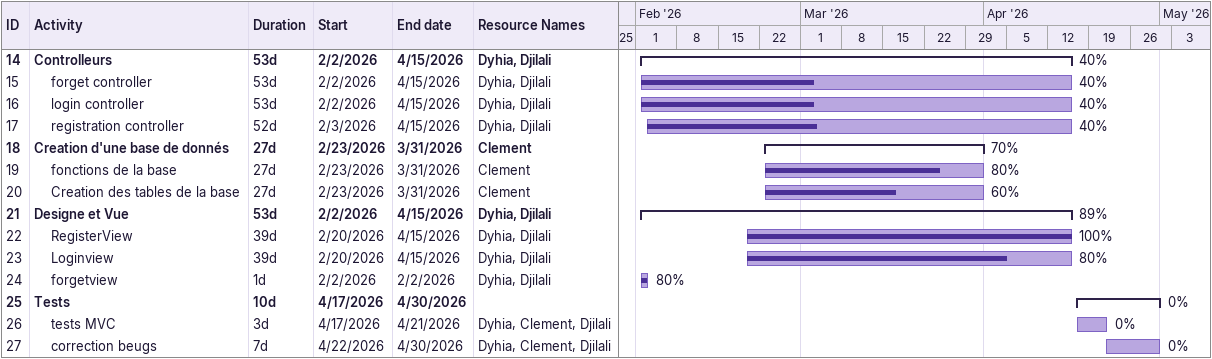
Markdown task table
| ID | Level | Task | Duration | Start | Finish | Resources | % complete |
|---|---|---|---|---|---|---|---|
| 14 | 1 | **Controlleurs** | 53d | 2026-02-02 | 2026-04-15 | Dyhia, Djilali | 40 |
| 15 | 2 | forget controller | 53d | 2026-02-02 | 2026-04-15 | Dyhia, Djilali | 40 |
| 16 | 2 | login controller | 53d | 2026-02-02 | 2026-04-15 | Dyhia, Djilali | 40 |
| 17 | 2 | registration controller | 52d | 2026-02-03 | 2026-04-15 | Dyhia, Djilali | 40 |
| 18 | 1 | **Creation d'une base de donnés** | 27d | 2026-02-23 | 2026-03-31 | Clement | 70 |
| 19 | 2 | fonctions de la base | 27d | 2026-02-23 | 2026-03-31 | Clement | 80 |
| 20 | 2 | Creation des tables de la base | 27d | 2026-02-23 | 2026-03-31 | Clement | 60 |
| 21 | 1 | **Designe et Vue** | 53d | 2026-02-02 | 2026-04-15 | Dyhia, Djilali | 89 |
| 22 | 2 | RegisterView | 39d | 2026-02-20 | 2026-04-15 | Dyhia, Djilali | 100 |
| 23 | 2 | Loginview | 39d | 2026-02-20 | 2026-04-15 | Dyhia, Djilali | 80 |
| 24 | 2 | forgetview | 1d | 2026-02-02 | 2026-02-02 | Dyhia, Djilali | 80 |
| 25 | 1 | **Tests** | 10d | 2026-04-17 | 2026-04-30 |  | 0 |
| 26 | 2 | tests MVC | 3d | 2026-04-17 | 2026-04-21 | Dyhia, Clement, Djilali | 0 |
| 27 | 2 | correction beugs | 7d | 2026-04-22 | 2026-04-30 | Dyhia, Clement, Djilali | 0 |
